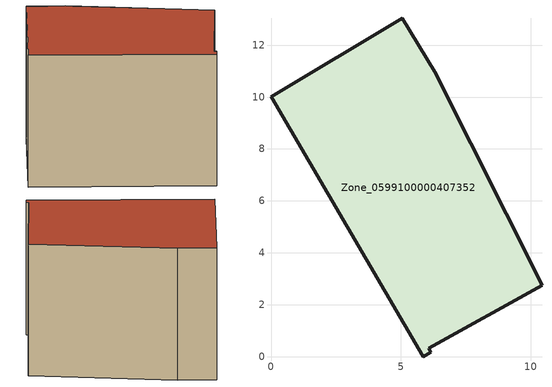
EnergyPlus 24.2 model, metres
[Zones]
Zone_0599100000407352
 floor ground (C_G): 0,10.01 5.06,13.04 6.29,10.97 10.43,2.75 6.07,0.32 6.16,0.18 5.86,0 z0
 wall outside (C_F): 6.16,0.18 6.07,0.32 10.43,2.75 6.29,10.97 5.06,13.04 0,10.01 5.86,0 6.16,0.18 z0:9.39
 roof outside (C_R): 10.43,2.75 6.29,10.97 5.06,13.04 0,10.01 5.86,0 6.16,0.18 6.07,0.32 z9.39
[BUILDING]
Pand.0599100000407352: North Axis=0; Terrain=City; Loads Convergence Tolerance Value=0.04; Temperature Convergence Tolerance Value=0.4; Solar Distribution=FullExterior; Maximum Number of Warmup Days=25; Minimum Number of Warmup Days=1
[Site:Location]
Rotterdam.The.Hague.AP_ZH_NLD Design_Conditions: Latitude=51.96; Longitude=4.45; Time Zone=1; Elevation=-4.5
[SITE:GROUNDTEMPERATURE:BUILDINGSURFACE]
18, 18, 18, 18, 18, 18, 18, 18, 18, 18, 18, 18
[MATERIAL] Thermal Absorptance=0.9; Solar Absorptance=0.7; Visible Absorptance=0.7
Name | Roughness | Thickness | Conductivity | Density | Specific Heat
G.TI.1992-2005 | MediumSmooth | 0.15 | 0.06 | 540 | 1210
F.TI.1992-2005 | Rough | 0.3 | 0.12 | 1920 | 840
R.TI.1992-2005 | MediumRough | 0.2 | 0.08 | 1500 | 1000
[CONSTRUCTION]
C_G: G.TI.1992-2005
C_F: F.TI.1992-2005
C_R: R.TI.1992-2005
[ZONE]
Zone_0599100000407352: Type=1; Multiplier=1; Ceiling Height=Autocalculate; Volume=Autocalculate; Floor Area=autocalculate; Part of Total Floor Area=Yes
[ZONEINFILTRATION:DESIGNFLOWRATE]
Infil_Zone_0599100000407352: Zone or ZoneList or Space or SpaceList=Zone_0599100000407352; Schedule=AlwaysOn; Design Flow Rate Calculation Method=Flow/Area; Flow Rate per Floor Area=0.0015; Constant Term Coefficient=1; Temperature Term Coefficient=0; Velocity Term Coefficient=0; Velocity Squared Term Coefficient=0
[HVACTEMPLATE:ZONE:IDEALLOADSAIRSYSTEM]
Zone_0599100000407352: Maximum Heating Supply Air Temperature=50; Minimum Cooling Supply Air Temperature=13; Maximum Heating Supply Air Humidity Ratio=0.0156; Minimum Cooling Supply Air Humidity Ratio=0.0077; Heating Limit=NoLimit; Cooling Limit=NoLimit; Dehumidification Control Type=ConstantSensibleHeatRatio; Cooling Sensible Heat Ratio=0.7; Dehumidification Setpoint=60; Humidification Control Type=None; Humidification Setpoint=30; Outdoor Air Method=None; Outdoor Air Flow Rate per Person=0.00944; Outdoor Air Flow Rate per Zone Floor Area=0; Outdoor Air Flow Rate per Zone=0; Demand Controlled Ventilation Type=None; Outdoor Air Economizer Type=NoEconomizer; Heat Recovery Type=None; Sensible Heat Recovery Effectiveness=0.7; Latent Heat Recovery Effectiveness=0.65
[ZONECONTROL:THERMOSTAT]
ThermostatControl_Zone_0599100000407352: Zone or ZoneList=Zone_0599100000407352; Control Type Schedule=DualSetpointControlType; Control 1=Thermostat_Zone_0599100000407352; Temperature Difference Between Cutout And Setpoint=0
[THERMOSTATSETPOINT:DUALSETPOINT]
Thermostat_Zone_0599100000407352: Heating Setpoint Temperature Schedule=HeatingSetpoint_Zone_0599100000407352; Cooling Setpoint Temperature Schedule=CoolingSetpoint_Zone_0599100000407352
[SCHEDULE:COMPACT]
HeatingSetpoint_Zone_0599100000407352: Through: 12/31, For: AllDays, Until: 24:00, 21
CoolingSetpoint_Zone_0599100000407352: Through: 12/31, For: AllDays, Until: 24:00, 24
DualSetpointControlType: Through: 12/31, For: AllDays, Until: 24:00, 4
AlwaysOn: Through: 12/31, For: AllDays, Until: 24:00, 1
